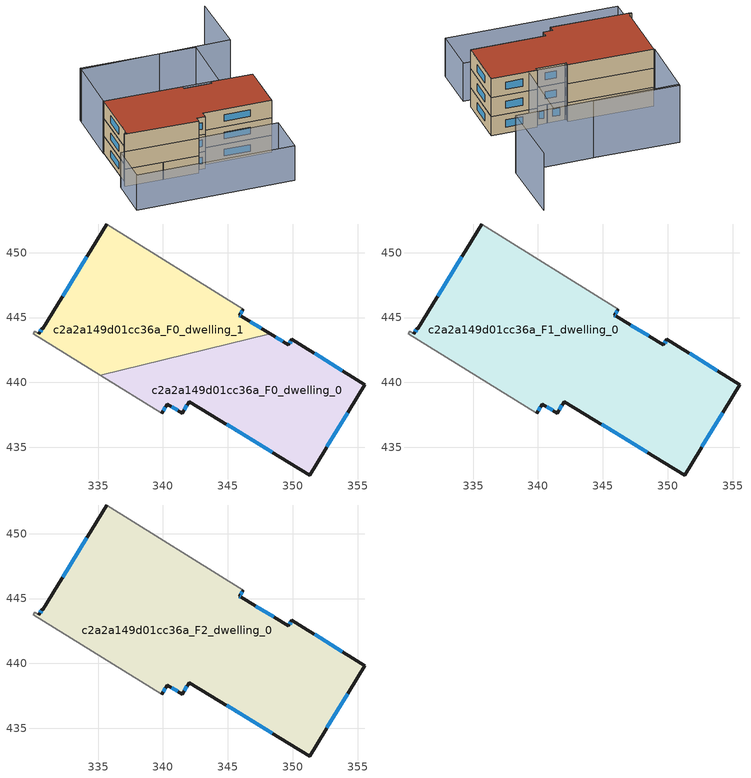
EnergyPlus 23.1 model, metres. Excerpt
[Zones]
c2a2a149d01cc36a_F0_dwelling_0
 floor ground (EU_floor_Construction): 355.55,439.83 351.32,432.87 342.02,438.52 341.48,437.63 340.33,438.33 339.89,437.61 335.15,440.56 348.25,443.75 349.67,442.89 349.93,443.33 z0
 wall outside (EU_wall_Construction): 339.89,437.61 340.33,438.33 341.48,437.63 342.02,438.52 351.32,432.87 355.55,439.83 349.93,443.33 349.67,442.89 348.25,443.75 z0:3
 wall adiabatic (EU_wall_Construction): 335.15,440.56 339.89,437.61 z0:3
 wall to c2a2a149d01cc36a_F0_dwelling_1 (EU_wall_Construction): 348.25,443.75 335.15,440.56 z0:3
 window (EU_Window_Construction): 344.92,436.76 348.42,434.63 / 341.65,437.91 341.85,438.25 / 340.69,438.12 341.12,437.85 / 340.03,437.84 340.19,438.11 / 349.23,443.16 348.69,443.49 / 349.85,443.19 349.75,443.03 / 353.8,440.92 351.68,442.24 / 352.64,435.04 354.23,437.66 z0.93:2.07
c2a2a149d01cc36a_F0_dwelling_1
 floor ground (EU_floor_Construction): 346.19,445.66 345.89,445.19 346.02,445.11 348.25,443.75 335.15,440.56 330.01,443.76 330.12,443.95 330.45,443.76 330.71,444.18 330.76,444.15 335.66,452.21 z0
 wall outside (EU_wall_Construction): 348.25,443.75 346.02,445.11 345.89,445.19 346.19,445.66 / 335.66,452.21 330.76,444.15 330.71,444.18 330.45,443.76 z0:3
 wall adiabatic (EU_wall_Construction): 330.45,443.76 330.12,443.95 330.01,443.76 335.15,440.56 / 346.19,445.66 335.66,452.21 z0:3
 window (EU_Window_Construction): 345.98,445.34 346.09,445.51 / 345.98,445.14 345.93,445.17 / 347.56,444.18 346.72,444.69 / 330.63,444.05 330.53,443.89 / 334.13,449.7 332.28,446.66 z0.93:2.07
c2a2a149d01cc36a_F1_dwelling_0
 floor to c2a2a149d01cc36a_F0_dwelling_0 (EU_floor_Construction): 355.55,439.83 351.32,432.87 342.02,438.52 341.48,437.63 340.33,438.33 339.89,437.61 335.15,440.56 348.25,443.75 349.67,442.89 349.93,443.33 z3
 floor to c2a2a149d01cc36a_F0_dwelling_1 (EU_floor_Construction): 346.19,445.66 345.89,445.19 346.02,445.11 348.25,443.75 335.15,440.56 330,443.76 330.12,443.95 330.45,443.76 330.71,444.18 330.76,444.15 335.65,452.21 z3
 wall outside (EU_wall_Construction): 339.89,437.61 340.33,438.33 341.48,437.63 342.02,438.52 351.32,432.87 355.55,439.83 349.93,443.33 349.67,442.89 346.02,445.11 345.89,445.19 346.19,445.66 / 335.66,452.21 330.76,444.15 330.71,444.18 330.45,443.76 z3:6
 wall adiabatic (EU_wall_Construction): 346.19,445.66 335.66,452.21 / 330.45,443.76 330.12,443.95 330.01,443.76 339.89,437.61 z3:6
 window (EU_Window_Construction): 345.98,445.34 346.09,445.51 / 345.98,445.14 345.93,445.17 / 348.53,443.59 347.16,444.42 / 349.85,443.19 349.75,443.03 / 353.8,440.92 351.68,442.24 / 352.64,435.04 354.23,437.66 / 344.92,436.76 348.42,434.63 / 341.65,437.91 341.85,438.25 / 340.69,438.12 341.12,437.85 / 340.03,437.84 340.19,438.11 / 330.63,444.05 330.53,443.89 / 334.13,449.7 332.28,446.66 z3.93:5.07
c2a2a149d01cc36a_F2_dwelling_0
 floor to c2a2a149d01cc36a_F1_dwelling_0 (EU_floor_Construction): 349.93,443.33 355.55,439.83 351.32,432.87 342.02,438.52 341.48,437.63 340.33,438.33 339.89,437.61 330,443.76 330.12,443.95 330.45,443.76 330.71,444.18 330.76,444.15 335.65,452.21 346.19,445.66 345.89,445.19 346.02,445.11 349.67,442.89 z6
 wall outside (EU_wall_Construction): 339.89,437.61 340.33,438.33 341.48,437.63 342.02,438.52 351.32,432.87 355.55,439.83 349.93,443.33 349.67,442.89 346.02,445.11 345.89,445.19 346.19,445.66 / 335.66,452.21 330.76,444.15 330.71,444.18 330.45,443.76 z6:9
 wall adiabatic (EU_wall_Construction): 346.19,445.66 335.66,452.21 / 330.45,443.76 330.12,443.95 330.01,443.76 339.89,437.61 z6:9
 window (EU_Window_Construction): 345.98,445.34 346.09,445.51 / 345.98,445.14 345.93,445.17 / 348.53,443.59 347.16,444.42 / 349.85,443.19 349.75,443.03 / 353.8,440.92 351.68,442.24 / 352.64,435.04 354.23,437.66 / 344.92,436.76 348.42,434.63 / 341.65,437.91 341.85,438.25 / 340.69,438.12 341.12,437.85 / 340.03,437.84 340.19,438.11 / 330.63,444.05 330.53,443.89 / 334.13,449.7 332.28,446.66 z6.93:8.07
 roof outside (EU_roof_Construction): 351.32,432.87 355.55,439.83 349.93,443.33 349.67,442.89 346.02,445.11 345.89,445.19 346.19,445.66 335.66,452.21 330.76,444.15 330.71,444.18 330.45,443.76 330.12,443.95 330.01,443.76 339.89,437.61 340.33,438.33 341.48,437.63 342.02,438.52 z9
shading: 350.77,431.14 347.12,425.14 / 347.12,425.14 325.82,438.09 / 325.82,438.09 329.47,444.09 / 329.47,444.09 350.77,431.14 z0:6; 366.54,457.69 361.18,448.61 / 361.18,448.61 340.78,460.63 / 351,442.66 335.57,452.26 / 335.57,452.26 340.93,460.89 / 340.93,460.89 356.36,451.29 / 356.36,451.29 351,442.66 z0:9
[Building]
EU S2 Campaign: North Axis=0; Terrain=City; Solar Distribution=FullExterior
[Site:Location]
Montreal-Trudeau.Intl.AP: Latitude=45.4667; Longitude=-73.75; Time Zone=-5; Elevation=36
[SizingPeriod:WeatherFileDays]
AnnualSizingPeriod: Begin Month=1; Begin Day of Month=1; End Month=12; End Day of Month=31; Day of Week for Start Day=Monday; Use Weather File Daylight Saving Period=No; Use Weather File Rain and Snow Indicators=No
[MATERIAL]
EU_InternalMass_Material: Roughness=MediumRough; Thickness=0.1; Conductivity=1; Density=1800; Specific Heat=900; Thermal Absorptance=0.9; Solar Absorptance=0.7; Visible Absorptance=0.7
[MATERIAL:NOMASS] Roughness=MediumRough; Thermal Absorptance=0.9; Solar Absorptance=0.7; Visible Absorptance=0.7
Name | Thermal Resistance
EU_wall_NoMass; EU_floor_NoMass | 1.36485
EU_roof_NoMass | 2.55992
[WINDOWMATERIAL:SIMPLEGLAZINGSYSTEM]
EU_Window_SimpleGlazing: UFactor=3.92339; Solar Heat Gain Coefficient=0.8; Visible Transmittance=0.8
[CONSTRUCTION]
EU_wall_Construction: EU_wall_NoMass
EU_roof_Construction: EU_roof_NoMass
EU_floor_Construction: EU_floor_NoMass
EU_Window_Construction: EU_Window_SimpleGlazing
EU_InternalMass_Construction: EU_InternalMass_Material
[ZONE] Type=1; Multiplier=1; Ceiling Height=autocalculate; Floor Area=autocalculate; Part of Total Floor Area=Yes
Name | Volume
c2a2a149d01cc36a_F0_dwelling_0 | 320.008
c2a2a149d01cc36a_F1_dwelling_0 | 640.017
c2a2a149d01cc36a_F2_dwelling_0 | 640.023
c2a2a149d01cc36a_F0_dwelling_1 | 320.01
[INTERNALMASS] Construction=EU_InternalMass_Construction
Name | Zone or ZoneList | Surface Area
c2a2a149d01cc36a_F0_dwelling_0_EU_InternalMass | c2a2a149d01cc36a_F0_dwelling_0 | 106.67
c2a2a149d01cc36a_F0_dwelling_1_EU_InternalMass | c2a2a149d01cc36a_F0_dwelling_1 | 106.67
c2a2a149d01cc36a_F1_dwelling_0_EU_InternalMass | c2a2a149d01cc36a_F1_dwelling_0 | 213.341
c2a2a149d01cc36a_F2_dwelling_0_EU_InternalMass | c2a2a149d01cc36a_F2_dwelling_0 | 213.341
[OTHEREQUIPMENT] Fuel Type=Electricity; Design Level Calculation Method=Watts/Area; Power per Zone Floor Area=1; Fraction Latent=0; Fraction Radiant=0; Fraction Lost=0; Carbon Dioxide Generation Rate=0; EndUse Subcategory=EU_Step8_InternalGains
Name | Zone or ZoneList or Space or SpaceList | Schedule
EU_Step8_InternalGain_c2a2a149d01cc36a_F0_dwelling_0_f000 | c2a2a149d01cc36a_F0_dwelling_0 | EU_Step8_GainSchedule_c2a2a149d01cc36a_F0_dwelling_0_f000
EU_Step8_InternalGain_c2a2a149d01cc36a_F0_dwelling_1_f000 | c2a2a149d01cc36a_F0_dwelling_1 | EU_Step8_GainSchedule_c2a2a149d01cc36a_F0_dwelling_1_f000
EU_Step8_InternalGain_c2a2a149d01cc36a_F1_dwelling_0_f000 | c2a2a149d01cc36a_F1_dwelling_0 | EU_Step8_GainSchedule_c2a2a149d01cc36a_F1_dwelling_0_f000
EU_Step8_InternalGain_c2a2a149d01cc36a_F2_dwelling_0_f000 | c2a2a149d01cc36a_F2_dwelling_0 | EU_Step8_GainSchedule_c2a2a149d01cc36a_F2_dwelling_0_f000
[ZONEVENTILATION:DESIGNFLOWRATE] Schedule=EU_AlwaysOn; Design Flow Rate Calculation Method=AirChanges/Hour; Air Changes per Hour=0.860309; Ventilation Type=Natural; Fan Pressure Rise=0; Fan Total Efficiency=1; Constant Term Coefficient=1; Temperature Term Coefficient=0; Velocity Term Coefficient=0; Velocity Squared Term Coefficient=0; Minimum Indoor Temperature=-100; Maximum Indoor Temperature=100; Delta Temperature=-100; Minimum Outdoor Temperature=-100; Maximum Outdoor Temperature=100; Maximum Wind Speed=40
Name | Zone or ZoneList or Space or SpaceList
EU_ConstantAir_c2a2a149d01cc36a_F0_dwelling_0 | c2a2a149d01cc36a_F0_dwelling_0
EU_ConstantAir_c2a2a149d01cc36a_F0_dwelling_1 | c2a2a149d01cc36a_F0_dwelling_1
EU_ConstantAir_c2a2a149d01cc36a_F1_dwelling_0 | c2a2a149d01cc36a_F1_dwelling_0
EU_ConstantAir_c2a2a149d01cc36a_F2_dwelling_0 | c2a2a149d01cc36a_F2_dwelling_0
[HVACTEMPLATE:THERMOSTAT] Constant Heating Setpoint=20; Constant Cooling Setpoint=50
EU_HeatOnly_c2a2a149d01cc36a_F0_dwelling_0; EU_HeatOnly_c2a2a149d01cc36a_F0_dwelling_1; EU_HeatOnly_c2a2a149d01cc36a_F1_dwelling_0; EU_HeatOnly_c2a2a149d01cc36a_F2_dwelling_0
[HVACTEMPLATE:ZONE:IDEALLOADSAIRSYSTEM] System Availability Schedule=EU_AlwaysOn; Maximum Heating Supply Air Temperature=50; Minimum Cooling Supply Air Temperature=13; Maximum Heating Supply Air Humidity Ratio=0.0156; Minimum Cooling Supply Air Humidity Ratio=0.0077; Heating Limit=NoLimit; Cooling Limit=NoLimit; Heating Availability Schedule=EU_AlwaysOn; Cooling Availability Schedule=EU_CoolingOff; Dehumidification Control Type=ConstantSensibleHeatRatio; Cooling Sensible Heat Ratio=0.7; Dehumidification Setpoint=60; Humidification Control Type=None; Humidification Setpoint=30; Outdoor Air Method=None; Outdoor Air Flow Rate per Person=0.00944; Outdoor Air Flow Rate per Zone Floor Area=0; Outdoor Air Flow Rate per Zone=0; Demand Controlled Ventilation Type=None; Outdoor Air Economizer Type=NoEconomizer; Heat Recovery Type=None; Sensible Heat Recovery Effectiveness=0.7; Latent Heat Recovery Effectiveness=0.65
Name | Template Thermostat
c2a2a149d01cc36a_F0_dwelling_0 | EU_HeatOnly_c2a2a149d01cc36a_F0_dwelling_0
c2a2a149d01cc36a_F0_dwelling_1 | EU_HeatOnly_c2a2a149d01cc36a_F0_dwelling_1
c2a2a149d01cc36a_F1_dwelling_0 | EU_HeatOnly_c2a2a149d01cc36a_F1_dwelling_0
c2a2a149d01cc36a_F2_dwelling_0 | EU_HeatOnly_c2a2a149d01cc36a_F2_dwelling_0
[SIZING:ZONE] Zone Cooling Design Supply Air Temperature Input Method=SupplyAirTemperature; Zone Cooling Design Supply Air Temperature=13; Zone Heating Design Supply Air Temperature Input Method=SupplyAirTemperature; Zone Heating Design Supply Air Temperature=50; Zone Cooling Design Supply Air Humidity Ratio=0.008; Zone Heating Design Supply Air Humidity Ratio=0.008; Cooling Design Air Flow Method=DesignDay; Cooling Design Air Flow Rate=0; Cooling Minimum Air Flow per Zone Floor Area=0.000762; Cooling Minimum Air Flow=0; Cooling Minimum Air Flow Fraction=0.2; Heating Design Air Flow Method=DesignDay; Heating Design Air Flow Rate=0; Heating Maximum Air Flow per Zone Floor Area=0.002032; Heating Maximum Air Flow=0.141576; Heating Maximum Air Flow Fraction=0.3; Account for Dedicated Outdoor Air System=No; Dedicated Outdoor Air System Control Strategy=NeutralSupplyAir; Dedicated Outdoor Air Low Setpoint Temperature for Design=autosize; Dedicated Outdoor Air High Setpoint Temperature for Design=autosize; Zone Load Sizing Method=Sensible Load Only No Latent Load; Zone Latent Cooling Design Supply Air Humidity Ratio Input Method=HumidityRatioDifference; Zone Cooling Design Supply Air Humidity Ratio Difference=0.005; Zone Latent Heating Design Supply Air Humidity Ratio Input Method=HumidityRatioDifference; Zone Humidification Design Supply Air Humidity Ratio Difference=0.005
c2a2a149d01cc36a_F0_dwelling_0; c2a2a149d01cc36a_F0_dwelling_1; c2a2a149d01cc36a_F1_dwelling_0; c2a2a149d01cc36a_F2_dwelling_0
[SCHEDULE:CONSTANT]
Name | Hourly Value
EU_AlwaysOn | 1
EU_CoolingOff | 0
[SCHEDULE:FILE] Column Number=1; Rows to Skip at Top=0; Number of Hours of Data=8760; Column Separator=Comma; Interpolate to Timestep=No; Minutes per Item=60; Adjust Schedule for Daylight Savings=Yes
Name | File
EU_Step8_GainSchedule_c2a2a149d01cc36a_F0_dwelling_0_f000 | ../../schedules/c2a2a149d01cc36a/c2a2a149d01cc36a_F0_dwelling_0_f000_gain.csv
EU_Step8_GainSchedule_c2a2a149d01cc36a_F0_dwelling_1_f000 | ../../schedules/c2a2a149d01cc36a/c2a2a149d01cc36a_F0_dwelling_1_f000_gain.csv
EU_Step8_GainSchedule_c2a2a149d01cc36a_F1_dwelling_0_f000 | ../../schedules/c2a2a149d01cc36a/c2a2a149d01cc36a_F1_dwelling_0_f000_gain.csv
EU_Step8_GainSchedule_c2a2a149d01cc36a_F2_dwelling_0_f000 | ../../schedules/c2a2a149d01cc36a/c2a2a149d01cc36a_F2_dwelling_0_f000_gain.csv
